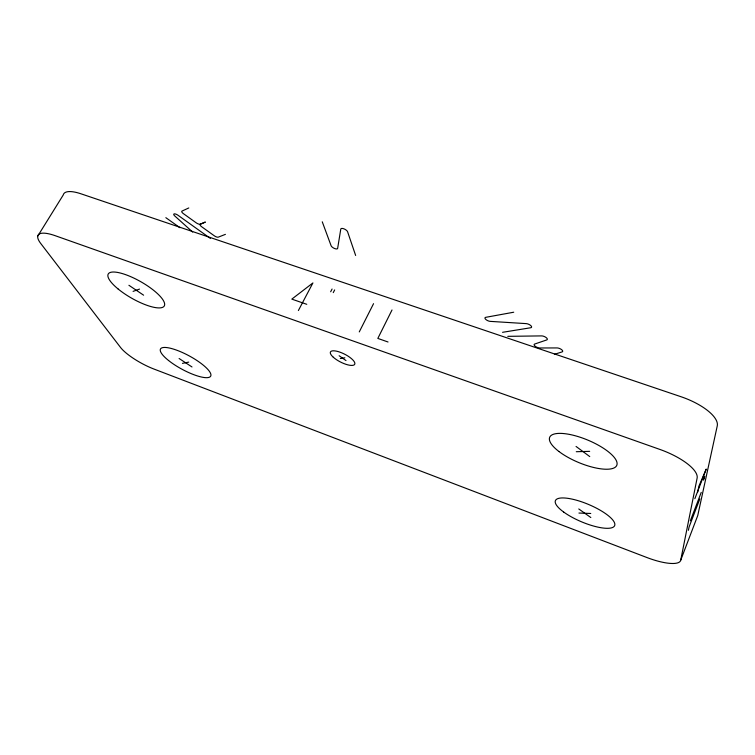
<?xml version="1.0" encoding="UTF-8"?>
<svg xmlns="http://www.w3.org/2000/svg" width="755" height="755" viewBox="0 0 755 755"><rect width="100%" height="100%" fill="white"/><g stroke="black" fill="none" stroke-linecap="round" stroke-linejoin="round"><path stroke-width="1.13" d="M680.717 560.182L697.12 478.104A41.129 14.024 21.4 0 0 659.889 449.433L55.313 235.73A35.108 10.06 30.7 0 0 40.77 243.525L120.555 347.47A29.502 7.503 28.8 0 0 153.897 369.025L647.186 557.634A34.466 9.73 22 0 0 680.717 560.182L697.743 515.552L717.25 425.914A40.515 15.393 20.7 0 0 680.972 396.715L81.078 193.837A34.664 11.098 31.3 0 0 63.25 194.979L37.75 236.07M688.409 530.303L689.079 526.999L699.828 498.913M697.695 492.09L698.913 486.163L706.236 469.063L694.855 498.687M690.344 520.818L701.235 492.383M703.66 479.132L704.755 476.273M703.443 480.142L704.538 477.292M392.015 309.975L377.83 338.419L388.032 341.996M359.267 331.917L373.546 303.67M330.662 291.751L332.077 289.033M333.248 292.638L334.663 289.92M298.376 310.541L312.919 282.936L291.817 299.122L306.766 304.312M188.778 207.955L182.012 211.079A3.482 1.246 30.6 0 0 183.437 213.674L196.158 222.791A3.454 1.236 30.3 0 0 200.245 224.16L205.36 222.055L200.358 224.244A3.445 1.227 30.2 0 0 201.708 226.774L214.241 235.758A3.426 1.217 29.9 0 0 218.318 237.136L225.405 234.361M133.088 291.373L139.515 289.099M554.434 354.34L562.088 351.905A3.794 1.51 23.2 0 0 561.597 349.641A3.794 1.51 23.2 0 0 557.001 347.932L539.768 347.98A3.747 1.472 23.6 0 1 535.257 346.29A3.747 1.472 23.6 0 1 534.682 344.044L546.752 339.929A3.813 1.529 23.5 0 0 546.195 337.608A3.813 1.529 23.5 0 0 541.59 335.899L507.794 336.334M182.446 363.363L188.731 362.117M513.73 312.221L485.748 317.327A3.7 1.472 24.7 0 0 485.833 319.459A3.7 1.472 24.7 0 0 490.306 321.375L526.197 323.621A3.803 1.538 23.9 0 1 530.756 325.584A3.803 1.538 23.9 0 1 530.737 327.745L502.547 332.313M340.316 358.521L344.837 357.785M576.282 451.716L589.664 451.348M578.943 513.051L590.75 513.476M179.114 358.502L191.996 366.968M128.907 285.277L143.61 295.186M339.137 355.737L345.988 360.56M578.764 508.955L590.825 517.534M165.845 217.676L179.973 227.717M210.371 238.401L178.02 215.269A3.454 1.217 30.6 0 0 174.207 213.882A3.454 1.217 30.6 0 0 174.745 215.939L192.695 232.087M576.056 446.45L589.759 456.586M322.262 221.8L331.105 245.734A3.681 1.453 28.2 0 0 334.607 248.518A3.681 1.453 28.2 0 0 337.655 248.32L340.779 229.095A3.822 1.567 28.2 0 1 343.978 228.859A3.822 1.567 28.2 0 1 347.583 231.757L355.643 255.464M333.295 357.228A13.618 4.436 26.9 0 0 354.227 364.835A13.618 4.436 26.9 0 0 340.241 352.264A13.618 4.436 26.9 0 0 333.295 357.228M168.563 360.503A28.53 7.588 28.4 0 0 210.352 376.585A28.53 7.588 28.4 0 0 177.812 350.603A28.53 7.588 28.4 0 0 168.563 360.503M118.025 288.91A32.257 9.419 29.7 0 0 164.222 306.049A32.257 9.419 29.7 0 0 126.529 274.98A32.257 9.419 29.7 0 0 118.025 288.91M563.655 512.022A32.154 9.362 22.9 0 0 613.758 526.792A32.154 9.362 22.9 0 0 577.688 500.556A32.154 9.362 22.9 0 0 563.655 512.022M558.917 451.481A36.363 12.108 22.7 0 0 615.787 466.769A36.363 12.108 22.7 0 0 574.951 435.682A36.363 12.108 22.7 0 0 558.917 451.481"/></g></svg>
